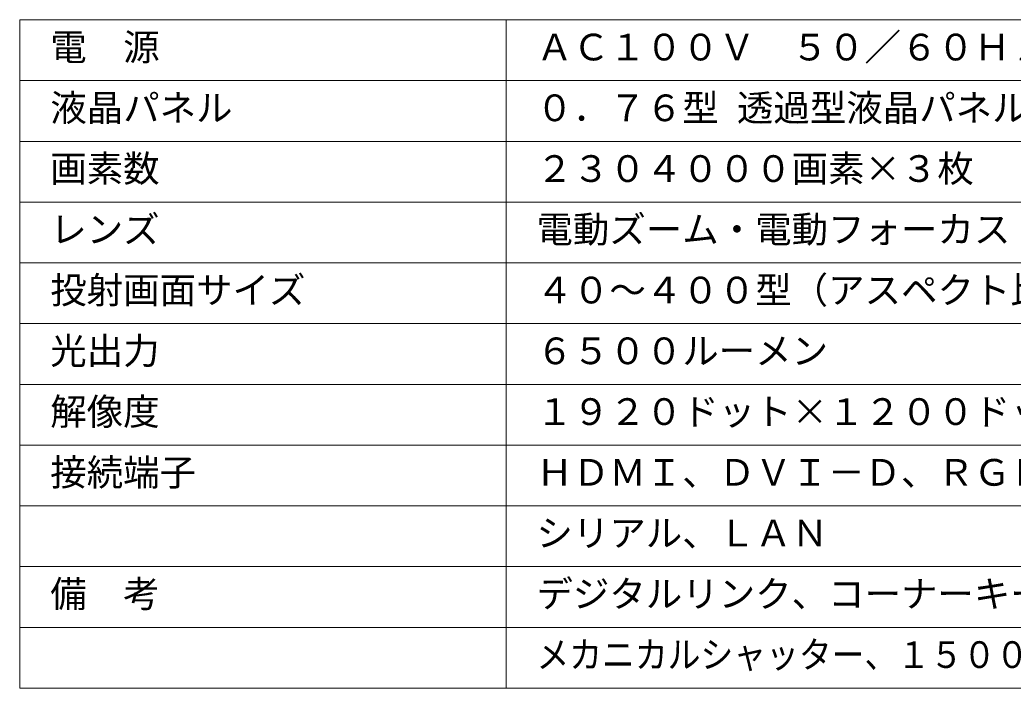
# Model space of a CAD drawing. Units: millimetres, scale not verified. Extents: x -63 to 62, y -57 to 57.
# Drawn here: x -62.5 to 19.2, y -56.5 to -1.5 of the extents above; entities that cross this region are included whole.
import ezdxf
from ezdxf.enums import TextEntityAlignment as Align

# ---------------------------------------------------------------- set-up
doc = ezdxf.new("R2010")
doc.units = ezdxf.units.MM
doc.header["$LTSCALE"] = 0.125
doc.layers.add('0-2_WAKU', color=1, linetype='Continuous', lineweight=18)
doc.layers.add('0-3_MOJI1', color=7, linetype='Continuous')
doc.styles.add('ＭＳ ゴシック', font='')
doc.styles.get('ＭＳ ゴシック').set_extended_font_data('MS Gothic')

msp = doc.modelspace()

# ---------------------------------------------------------------- linework, layer by layer
at = {"layer": '0-2_WAKU', "color": 4}
for p, q in [((62.4984, -1.5177), (-62.5016, -1.5177)), ((-62.5016, -1.5177), (-62.5016, -56.5177)), ((-22.5016, -56.5177), (-22.5016, -1.5177)), ((-62.5016, -56.5177), (62.4984, -56.5177))]:
    msp.add_line(p, q, dxfattribs=at)
at = {"layer": '0-2_WAKU'}
for p, q in [((-62.5016, -6.5177), (62.4984, -6.5177)), ((-62.5016, -11.5177), (62.4984, -11.5177)), ((-62.5016, -16.5177), (62.4984, -16.5177)), ((-62.5016, -21.5177), (62.4984, -21.5177)), ((-62.5016, -26.5177), (62.4984, -26.5177)), ((-62.5016, -31.5177), (62.4984, -31.5177)), ((-62.5016, -36.5177), (62.4984, -36.5177)), ((-62.5016, -41.5177), (62.4984, -41.5177)), ((-62.5016, -46.5177), (62.4984, -46.5177)), ((-62.5016, -51.5177), (62.4984, -51.5177))]:
    msp.add_line(p, q, dxfattribs=at)

# ---------------------------------------------------------------- texts
at = {"layer": '0-3_MOJI1', "style": 'ＭＳ ゴシック'}
for s, p in [('電\u3000源', (-60.0016, -5.5177)), ('ＡＣ１００Ｖ\u3000５０／６０Ｈｚ', (-20.0016, -5.5177)), ('液晶パネル', (-60.0016, -10.5177)), ('０．７６型 透過型液晶パネル ３原色方式', (-20.0016, -10.5177)), ('画素数', (-60.0016, -15.5177)), ('２３０４０００画素×３枚', (-20.0016, -15.5177)), ('レンズ', (-60.0016, -20.5177)), ('電動ズーム・電動フォーカス', (-20.0016, -20.5177)), ('投射画面サイズ', (-60.0016, -25.5177)), ('４０～４００型（アスペクト比１６：１０）', (-20.0016, -25.5177)), ('光出力', (-60.0016, -30.5177)), ('６５００ルーメン', (-20.0016, -30.5177)), ('解像度', (-60.0016, -35.5177)), ('１９２０ドット×１２００ドット', (-20.0016, -35.5177)), ('接続端子', (-60.0016, -40.5177)), ('ＨＤＭＩ、ＤＶＩ－Ｄ、ＲＧＢ×２', (-20.0016, -40.5177)), ('シリアル、ＬＡＮ', (-20.0016, -45.5177)), ('備\u3000考', (-60.0016, -50.5177)), ('デジタルリンク、コーナーキーストーン', (-20.0016, -50.5177))]:
    msp.add_text(s, height=2.199, dxfattribs=at).set_placement(p, align=Align.BOTTOM_LEFT)
at = {"layer": '0-3_MOJI1', "style": 'ＭＳ ゴシック', "width": 0.9}
msp.add_text('メカニカルシャッター、１５０００時間エコフィルター', height=2.199, dxfattribs=at).set_placement((-20.0016, -55.5177), align=Align.BOTTOM_LEFT)

doc.saveas('drawing.dxf')
